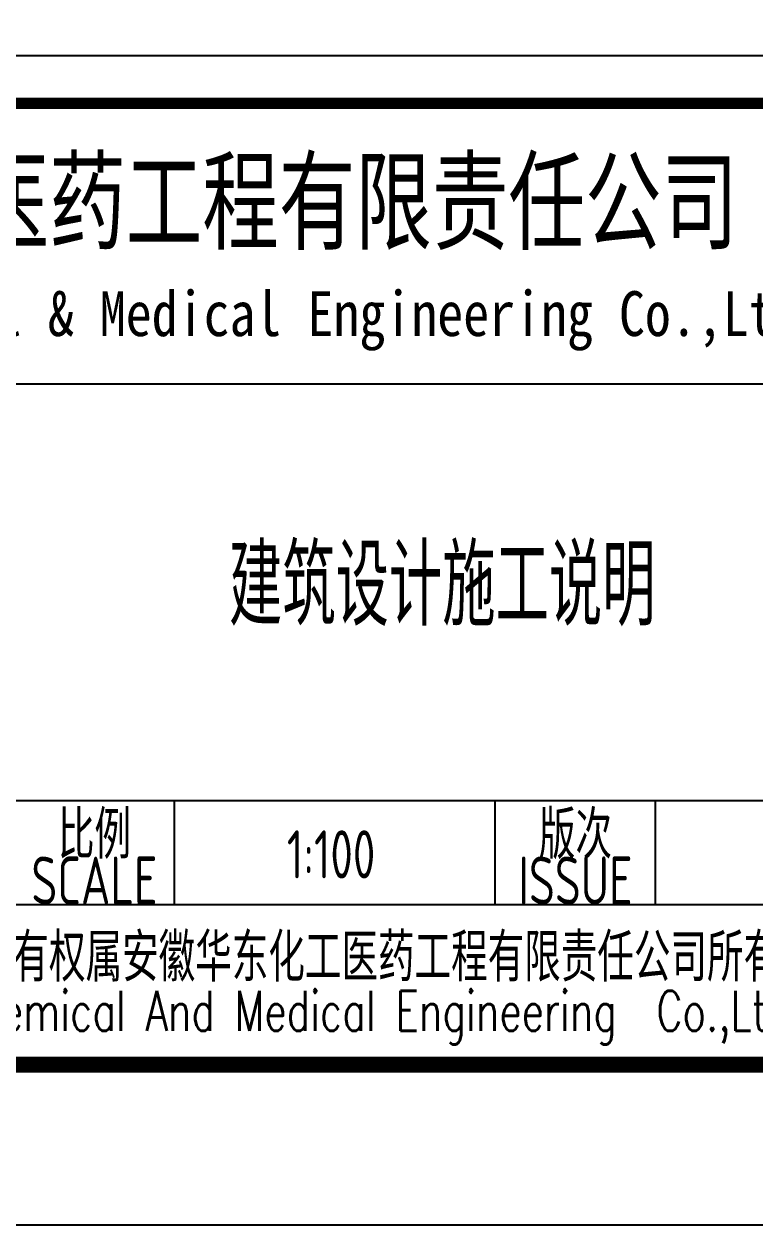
# Model space of a CAD drawing. Extents: x 4554681 to 4680693, y -485691 to -238770.
# Drawn here: x 4658916 to 4663474, y -359784 to -352288 of the extents above; entities that cross this region are included whole.
import ezdxf
from ezdxf.enums import TextEntityAlignment as Align

# ---------------------------------------------------------------- set-up
doc = ezdxf.new("R2010")
doc.units = 0
doc.header["$LTSCALE"] = 1000
doc.header["$MEASUREMENT"] = 0
doc.layers.get('0').update_dxf_attribs({"linetype": 'CONTINUOUS'})
doc.layers.add('PUB_TITLE', color=4, linetype='CONTINUOUS')
doc.layers.add('图层线', color=8, linetype='CONTINUOUS')
doc.styles.add('AHD', font='sceie.shx', dxfattribs={"width": 0.7, "bigfont": 'sceic.shx'})
doc.styles.add('ECEC_TQ', font='txt_l.shx', dxfattribs={"bigfont": 'hztxt_l.shx'})
doc.styles.add('sceie', font='sceie.shx', dxfattribs={"bigfont": 'sceic.shx'})
doc.styles.add('宋体', font='', dxfattribs={"width": 0.7})
doc.styles.get('宋体').set_extended_font_data('SimSun')

msp = doc.modelspace()

# ---------------------------------------------------------------- linework, layer by layer
for p, q in [((4653354.8, -354533.9), (4664354.8, -354533.9)), ((4658854.8, -357133.9), (4671354.8, -357133.9)), ((4659854.8, -357783.9), (4659854.8, -357133.9)), ((4661854.8, -357783.9), (4661854.8, -357133.9)), ((4662854.8, -357783.9), (4662854.8, -357133.9)), ((4653354.8, -357783.9), (4671354.8, -357783.9)), ((4653354.8, -358783.9), (4671354.8, -358783.9))]:
    msp.add_line(p, q)
at = {"const_width": 70}
msp.add_lwpolyline([(4671354.8, -352783.9), (4653354.8, -352783.9)], dxfattribs=at)
at = {"layer": 'PUB_TITLE'}
msp.add_lwpolyline([(4588254.8, -359783.9), (4672354.8, -359783.9), (4672354.8, -300383.9), (4588254.8, -300383.9)], close=True, dxfattribs=at)
at = {"layer": 'PUB_TITLE', "const_width": 100}
msp.add_lwpolyline([(4590754.8, -358783.9), (4671354.8, -358783.9), (4671354.8, -301383.9), (4590754.8, -301383.9)], close=True, dxfattribs=at)
at = {"layer": '图层线'}
msp.add_line((4590754.8, -352483.9), (4671354.8, -352483.9), dxfattribs=at)

# ---------------------------------------------------------------- texts
for s, height, style, width, p in [('安徽华东化工医药工程有限责任公司', 500, '宋体', 0.7, (4659549.7, -353383.9)), ('Anhui Huadong Chemical & Medical Engineering Co.,Ltd', 280, '宋体', 0.85, (4659549.7, -354133.9)), ('建筑设计施工说明', 500, 'AHD', 0.7, (4661523.7, -355767.9)), ('比例', 300, 'sceie', 0.8, (4659354.8, -357333.9)), ('版次', 300, 'sceie', 0.8, (4662354.8, -357333.9)), ('1:100', 300, 'sceie', 0.8, (4660830.8, -357470.8)), ('SCALE', 300, 'sceie', 0.8, (4659354.8, -357633.9)), ('ISSUE', 300, 'sceie', 0.8, (4662354.8, -357633.9)), ('本文件专有权属安徽华东化工医药工程有限责任公司所有,未经许可不得复制或转让给第三方', 300, 'sceie', 0.8, (4662526, -358132.8)), ('The proprietary right of this document belongs to Anhui Huadong Chemical And Medical Engineering  Co.,Ltd.  and any replication or transfer to the 3rd. side is forbidden without its permission. ', 250, 'ECEC_TQ', 0.72, (4662354.8, -358483.9))]:
    msp.add_text(s, height=height, dxfattribs=dict(style=style, width=width)).set_placement(p, align=Align.MIDDLE)

doc.saveas('drawing.dxf')
